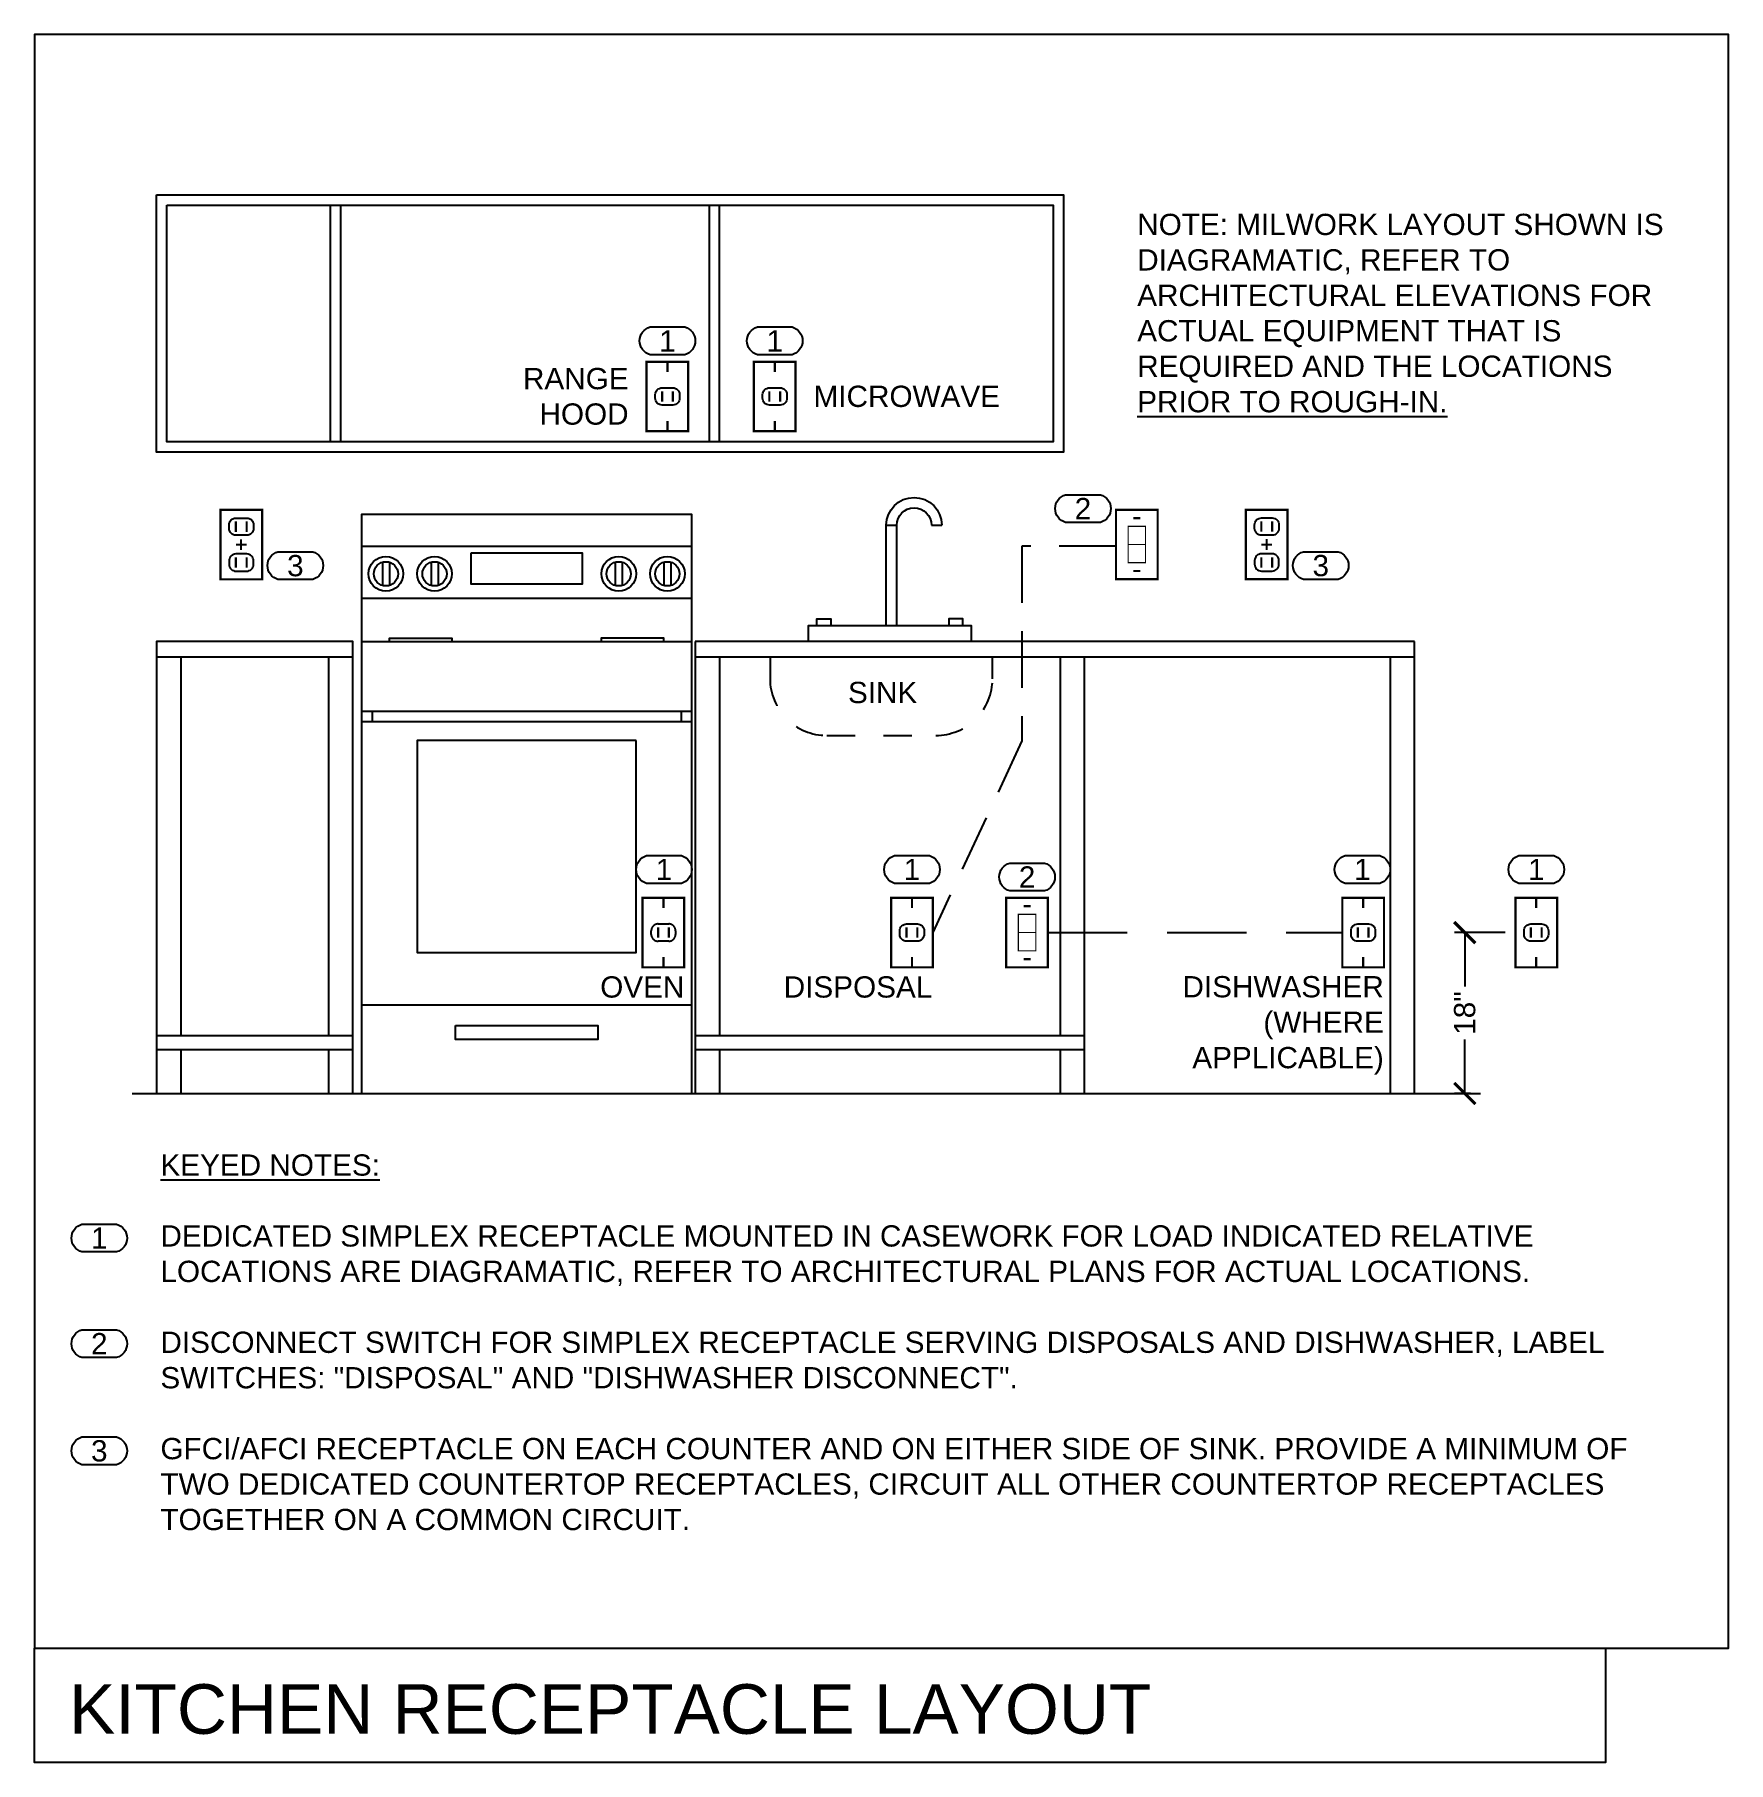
# Model space of a CAD drawing. Header units: inches. Extents: x 0 to 7.47, y 0 to 7.62.
import ezdxf
from ezdxf.enums import TextEntityAlignment as Align

# ---------------------------------------------------------------- set-up
doc = ezdxf.new("R2010")
doc.units = ezdxf.units.IN
doc.header["$MEASUREMENT"] = 0
doc.linetypes.add('Dash', pattern=[0.25, 0.125, -0.125])
doc.linetypes.add('DASHED', pattern=[0.75, 0.5, -0.25])
doc.layers.get('Defpoints').update_dxf_attribs({"color": 8})
for name, color, linetype in [('DIM', 1, 'Continuous'), ('E-SYM', 6, 'Continuous'), ('E-TEXT', 2, 'Continuous')]:
    doc.layers.add(name, color=color, linetype=linetype)
doc.styles.add('GEC', font='arial.ttf')
doc.dimstyles.new('GEC-1', dxfattribs={"dimtxt": 0.09375, "dimasz": 0.09375, "dimexe": 0.045, "dimexo": 0.045, "dimgap": 0.03125, "dimtad": 1, "dimdec": 4, "dimzin": 3, "dimdsep": 46, "dimlunit": 4, "dimtxsty": 'GEC', "dimblk": 'ARCHTICK', "dimcen": 0, "dimclrd": 256, "dimclre": 256, "dimclrt": 256, "dimadec": 0, "dimazin": 0, "dimtfac": 1, "dimtdec": 4, "dimtmove": 2, "dimatfit": 0, "dimldrblk": 'LEADER-ARROW', "dimfxl": 1, "dimfrac": 2, "dimtzin": 3, "dimarcsym": 0})

# ---------------------------------------------------------------- blocks, each defined once
blk = doc.blocks.new('_ArchTick')
at = {"linetype": 'ByBlock', "const_width": 0.15}
blk.add_lwpolyline([(-0.5, -0.5), (0.5, 0.5)], dxfattribs=at)
blk = doc.blocks.new('*D4')
at = {"layer": 'Defpoints', "color": 0, "transparency": 16777216}
for p in [(6.5293, 3.6589), (6.3058, 2.9494), (6.3755, 2.9494)]:
    blk.add_point(p, dxfattribs=at)
at = {"layer": 'DIM', "lineweight": -2, "transparency": 16777216}
for p, q in [((6.4843, 3.6589), (6.2608, 3.6589)), ((6.3058, 3.6589), (6.3058, 3.4213)), ((6.3058, 2.9494), (6.3058, 3.1871)), ((6.3305, 2.9494), (6.2608, 2.9494))]:
    blk.add_line(p, q, dxfattribs=at)
at = {"layer": 'DIM', "lineweight": -2, "transparency": 16777216, "xscale": 0.09375, "yscale": 0.09375, "zscale": 0.09375}
for p, rotation in [((6.3058, 3.6589), 90), ((6.3058, 2.9494), 270)]:
    blk.add_blockref('_ArchTick', p, dxfattribs=dict(at, rotation=rotation))
at = {"layer": 'DIM', "transparency": 16777216, "insert": (6.3058, 3.3042), "char_height": 0.09375, "attachment_point": 5, "rotation": 90, "style": 'GEC'}
blk.add_mtext('18"', dxfattribs=at)
blk = doc.blocks.new('LEADER-ARROW')
at = {"color": 0}
blk.add_line((0, 0), (-1.3, 0), dxfattribs=at)
at = {"color": 0, "const_width": 0.125}
for points in [[(0, 0), (-0.53, 0.53)], [(0, 0), (-0.53, -0.53)]]:
    blk.add_lwpolyline(points, dxfattribs=at)

msp = doc.modelspace()

# ---------------------------------------------------------------- linework, layer by layer
at = {"layer": 'Defpoints'}
for points in [[(0, 0.50333), (7.46834, 0.50333), (7.46834, 7.61833), (0, 7.61833)], [(0, 0.50333), (6.92667, 0.50333), (6.92667, 0), (0, 0)]]:
    msp.add_lwpolyline(points, close=True, dxfattribs=at)
at = {"layer": 'E-SYM'}
for p, q in [((1.30377, 6.86558), (1.30377, 5.8233)), ((1.34984, 5.8233), (1.34984, 6.86558)), ((2.97416, 6.86558), (2.97416, 5.8233)), ((3.02023, 5.8233), (3.02023, 6.86558)), ((1.53358, 5.29198), (1.53358, 5.18941)), ((1.56461, 5.29198), (1.56461, 5.18941)), ((1.74815, 5.29198), (1.74815, 5.18941)), ((1.77918, 5.29198), (1.77918, 5.18941)), ((2.55999, 5.29198), (2.55999, 5.18941)), ((2.59102, 5.29198), (2.59102, 5.18941)), ((2.77456, 5.29198), (2.77456, 5.18941)), ((2.80558, 5.29198), (2.80558, 5.18941)), ((1.44154, 4.94231), (2.89763, 4.94231)), ((6.08433, 4.94171), (2.91283, 4.94171)), ((2.91283, 4.94171), (2.91283, 2.94944)), ((6.08433, 2.94944), (6.08433, 4.94171)), ((4.62904, 2.94944), (4.62904, 4.87277))]:
    msp.add_line(p, q, dxfattribs=at)
for points in [[(0.53751, 6.91137), (4.53717, 6.91137), (4.53717, 5.77751), (0.53751, 5.77751)], [(0.5833, 6.86558), (4.49139, 6.86558), (4.49139, 5.8233), (0.5833, 5.8233)], [(1.92435, 5.33298), (2.41482, 5.33298), (2.41482, 5.19512), (1.92435, 5.19512)], [(2.65249, 4.50548), (1.6871, 4.50548), (1.6871, 3.57088), (2.65249, 3.57088)], [(1.85553, 3.24887), (2.48364, 3.24887), (2.48364, 3.18779), (1.85553, 3.18779)]]:
    msp.add_lwpolyline(points, close=True, dxfattribs=at)
for points in [[(2.71393, 6.32901), (2.86704, 6.32901, -0.7508593), (2.86704, 6.20649), (2.71393, 6.20649, -0.7519022)], [(3.18688, 6.32901), (3.33999, 6.32901, -0.7508593), (3.33999, 6.20649), (3.18688, 6.20649, -0.7519022)], [(2.76678, 6.06071), (2.81404, 6.06071, -0.4142136), (2.84404, 6.03071), (2.84404, 6.01463, -0.4142136), (2.81404, 5.98463), (2.76678, 5.98463, -0.4142136), (2.73678, 6.01463), (2.73678, 6.03071, -0.4142136)], [(3.23973, 6.06071), (3.28699, 6.06071, -0.4142136), (3.31699, 6.03071), (3.31699, 6.01463, -0.4142136), (3.28699, 5.98463), (3.23973, 5.98463, -0.4142136), (3.20973, 6.01463), (3.20973, 6.03071, -0.4142136)], [(4.54592, 5.58951), (4.69903, 5.58951, -0.7508593), (4.69903, 5.46699), (4.54592, 5.46699, -0.7519022)], [(0.88797, 5.4868), (0.93524, 5.4868, -0.4142136), (0.96524, 5.4568), (0.96524, 5.44072, -0.4142136), (0.93524, 5.41072), (0.88797, 5.41072, -0.4142136), (0.85797, 5.44072), (0.85797, 5.4568, -0.4142136)], [(5.40898, 5.48706), (5.45624, 5.48706, -0.4142136), (5.48624, 5.45706), (5.48624, 5.44097, -0.4142136), (5.45624, 5.41097), (5.40898, 5.41097, -0.4142136), (5.37898, 5.44097), (5.37898, 5.45706, -0.4142136)], [(1.07333, 5.33812), (1.22644, 5.33812, -0.7508593), (1.22644, 5.2156), (1.07333, 5.2156, -0.7519022)], [(5.59433, 5.33837), (5.74744, 5.33837, -0.7508593), (5.74744, 5.21585), (5.59433, 5.21585, -0.7519022)], [(0.88797, 5.25241), (0.93524, 5.25241, 0.4142136), (0.96524, 5.28241), (0.96524, 5.2985, 0.4142136), (0.93524, 5.3285), (0.88797, 5.3285, 0.4142136), (0.85797, 5.2985), (0.85797, 5.28241, 0.4142136)], [(5.40898, 5.25267), (5.45624, 5.25267, 0.4142136), (5.48624, 5.28267), (5.48624, 5.29875, 0.4142136), (5.45624, 5.32875), (5.40898, 5.32875, 0.4142136), (5.37898, 5.29875), (5.37898, 5.28267, 0.4142136)], [(2.69855, 3.99831), (2.85166, 3.99831, -0.7508593), (2.85166, 3.87579), (2.69855, 3.87579, -0.7519022)], [(3.79207, 3.99831), (3.94518, 3.99831, -0.7508593), (3.94518, 3.87579), (3.79207, 3.87579, -0.7519022)], [(4.29956, 3.96528), (4.45267, 3.96528, -0.7508593), (4.45267, 3.84277), (4.29956, 3.84277, -0.7519022)], [(5.77791, 3.99831), (5.93103, 3.99831, -0.7508593), (5.93103, 3.87579), (5.77791, 3.87579, -0.7519022)], [(6.5447, 3.99831), (6.69781, 3.99831, -0.7508593), (6.69781, 3.87579), (6.5447, 3.87579, -0.7519022)], [(3.84492, 3.69699), (3.89218, 3.69699, -0.4142136), (3.92218, 3.66699), (3.92218, 3.6509, -0.4142136), (3.89218, 3.6209), (3.84492, 3.6209, -0.4142136), (3.81492, 3.6509), (3.81492, 3.66699, -0.4142136)], [(5.83422, 3.69699), (5.88148, 3.69699, -0.4142136), (5.91148, 3.66699), (5.91148, 3.6509, -0.4142136), (5.88148, 3.6209), (5.83422, 3.6209, -0.4142136), (5.80422, 3.6509), (5.80422, 3.66699, -0.4142136)], [(6.59755, 3.69699), (6.64482, 3.69699, -0.4142136), (6.67482, 3.66699), (6.67482, 3.6509, -0.4142136), (6.64482, 3.6209), (6.59755, 3.6209, -0.4142136), (6.56755, 3.6509), (6.56755, 3.66699, -0.4142136)], [(0.20882, 2.37334), (0.36193, 2.37334, -0.7508593), (0.36193, 2.25082), (0.20882, 2.25082, -0.7519022)], [(0.20882, 1.90754), (0.36193, 1.90754, -0.7508593), (0.36193, 1.78502), (0.20882, 1.78502, -0.7519022)], [(0.20882, 1.43519), (0.36193, 1.43519, -0.7508593), (0.36193, 1.31267), (0.20882, 1.31267, -0.7519022)]]:
    msp.add_lwpolyline(points, format="xyb", close=True, dxfattribs=at)
for points, const_width in [([(2.69848, 6.17592), (2.88234, 6.17592), (2.88234, 5.86942), (2.69848, 5.86942)], 0.01), ([(3.17143, 6.17592), (3.35529, 6.17592), (3.35529, 5.86942), (3.17143, 5.86942)], 0.01), ([(0.81967, 5.52286), (1.00353, 5.52286), (1.00353, 5.21636), (0.81967, 5.21636)], 0.01), ([(4.76797, 5.52311), (4.95183, 5.52311), (4.95183, 5.21662), (4.76797, 5.21662)], 0.01), ([(5.34068, 5.52311), (5.52454, 5.52311), (5.52454, 5.21662), (5.34068, 5.21662)], 0.01), ([(4.82149, 5.4501), (4.89831, 5.4501), (4.89831, 5.28963), (4.82149, 5.28963)], 0.005), ([(3.77662, 3.81219), (3.96048, 3.81219), (3.96048, 3.5057), (3.77662, 3.5057)], 0.01), ([(4.28411, 3.81219), (4.46797, 3.81219), (4.46797, 3.5057), (4.28411, 3.5057)], 0.01), ([(5.76592, 3.81219), (5.94978, 3.81219), (5.94978, 3.5057), (5.76592, 3.5057)], 0.01), ([(6.52925, 3.81219), (6.71311, 3.81219), (6.71311, 3.5057), (6.52925, 3.5057)], 0.01), ([(4.33763, 3.73918), (4.41445, 3.73918), (4.41445, 3.57871), (4.33763, 3.57871)], 0.005)]:
    msp.add_lwpolyline(points, close=True, dxfattribs=dict(at, const_width=const_width))
for points, const_width in [([(2.79041, 6.17592), (2.79041, 6.13031)], 0.01), ([(3.26336, 6.17592), (3.26336, 6.13031)], 0.01), ([(2.76678, 6.04557), (2.76678, 5.99967)], 0.01), ([(2.81404, 6.04557), (2.81404, 5.99967)], 0.01), ([(3.23973, 6.04557), (3.23973, 5.99967)], 0.01), ([(3.28699, 6.04557), (3.28699, 5.99967)], 0.01), ([(2.79041, 5.86942), (2.79041, 5.91503)], 0.01), ([(3.26336, 5.86942), (3.26336, 5.91503)], 0.01), ([(4.8445, 5.48661), (4.87531, 5.48661)], 0.01), ([(0.88797, 5.47166), (0.88797, 5.42576)], 0.01), ([(0.93524, 5.47166), (0.93524, 5.42576)], 0.01), ([(5.40898, 5.47192), (5.40898, 5.42601)], 0.01), ([(5.45624, 5.47192), (5.45624, 5.42601)], 0.01), ([(4.82149, 5.36986), (4.89831, 5.36986)], 0.005), ([(0.88797, 5.26755), (0.88797, 5.31346)], 0.01), ([(0.93524, 5.26755), (0.93524, 5.31346)], 0.01), ([(4.8445, 5.25312), (4.87531, 5.25312)], 0.01), ([(5.40898, 5.26781), (5.40898, 5.31371)], 0.01), ([(5.45624, 5.26781), (5.45624, 5.31371)], 0.01), ([(3.86855, 3.81219), (3.86855, 3.76658)], 0.01), ([(5.85785, 3.81219), (5.85785, 3.76658)], 0.01), ([(6.62118, 3.81219), (6.62118, 3.76658)], 0.01), ([(4.36063, 3.77569), (4.39144, 3.77569)], 0.01), ([(3.84492, 3.68185), (3.84492, 3.63594)], 0.01), ([(3.89218, 3.68185), (3.89218, 3.63594)], 0.01), ([(4.33763, 3.65894), (4.41445, 3.65894)], 0.005), ([(5.83422, 3.68185), (5.83422, 3.63594)], 0.01), ([(5.88148, 3.68185), (5.88148, 3.63594)], 0.01), ([(6.59755, 3.68185), (6.59755, 3.63594)], 0.01), ([(6.64482, 3.68185), (6.64482, 3.63594)], 0.01), ([(3.86855, 3.5057), (3.86855, 3.5513)], 0.01), ([(4.36063, 3.5422), (4.39144, 3.5422)], 0.01), ([(5.85785, 3.5057), (5.85785, 3.5513)], 0.01), ([(6.62118, 3.5057), (6.62118, 3.5513)], 0.01)]:
    msp.add_lwpolyline(points, dxfattribs=dict(at, const_width=const_width))
for points in [[(3.75547, 5.01118), (3.75547, 5.45515, -1), (4.00006, 5.45515, -1)], [(3.80139, 5.01118), (3.80139, 5.45515, -1), (3.95415, 5.45515)]]:
    msp.add_lwpolyline(points, format="xyb", dxfattribs=at)
for points in [[(2.89763, 2.94944), (2.89763, 5.50176), (1.44154, 5.50176), (1.44154, 2.94944)], [(3.75547, 5.45515), (3.80139, 5.45515)], [(3.95415, 5.45515), (4.00006, 5.45515)], [(0.88865, 5.36961), (0.93456, 5.36961)], [(0.9116, 5.34666), (0.9116, 5.39256)], [(1.44154, 5.36321), (2.89763, 5.36321)], [(5.40966, 5.36986), (5.45556, 5.36986)], [(5.43261, 5.34691), (5.43261, 5.39282)], [(1.44154, 5.13331), (2.89763, 5.13331)], [(3.44888, 5.01118), (3.44888, 5.04195), (3.51028, 5.04195), (3.51028, 5.01118)], [(4.09299, 5.01118), (4.09299, 5.04195), (4.03159, 5.04195), (4.03159, 5.01118)], [(1.56458, 4.94231), (1.56458, 4.95735), (1.84028, 4.95735), (1.84028, 4.94231)], [(2.77458, 4.94231), (2.77458, 4.95735), (2.49889, 4.95735), (2.49889, 4.94231)], [(4.13097, 4.94171), (4.13097, 5.01118), (3.4109, 5.01118), (3.4109, 4.94171)], [(1.40349, 2.94944), (1.40349, 4.94171), (0.53753, 4.94171), (0.53753, 2.94944)], [(1.40349, 4.87277), (0.53753, 4.87277)], [(0.64483, 4.87277), (0.64483, 3.2033)], [(1.29619, 4.87277), (1.29619, 3.2033)], [(6.08433, 4.87277), (2.91283, 4.87277)], [(3.02013, 4.87277), (3.02013, 3.2033)], [(4.52174, 4.87277), (4.52174, 3.2033)], [(5.97702, 4.87277), (5.97702, 2.94944)], [(1.44154, 4.63528), (2.89763, 4.63528)], [(1.44154, 4.58945), (2.89763, 4.58945)], [(1.4879, 4.63528), (1.4879, 4.58945)], [(2.85126, 4.63528), (2.85126, 4.58945)], [(1.44154, 3.34096), (2.89763, 3.34096)], [(1.40349, 3.2033), (0.53753, 3.2033)], [(4.62904, 3.2033), (2.91283, 3.2033)], [(1.40349, 3.14156), (0.53753, 3.14156)], [(0.64483, 3.14156), (0.64483, 2.94944)], [(1.29619, 3.14156), (1.29619, 2.94944)], [(4.62904, 3.14156), (2.91283, 3.14156)], [(3.02013, 3.14156), (3.02013, 2.94944)], [(4.52174, 3.14156), (4.52174, 2.94944)], [(0.43037, 2.94944), (6.37553, 2.94944)]]:
    msp.add_lwpolyline(points, dxfattribs=at)
at = {"layer": 'E-SYM', "linetype": 'DASHED', "ltscale": 0.5}
msp.add_lwpolyline([(4.76797, 5.36332), (4.35336, 5.36332), (4.35336, 4.50502), (3.96048, 3.65894)], dxfattribs=at)
at = {"layer": 'E-SYM', "linetype": 'Dash'}
msp.add_lwpolyline([(3.24276, 4.87277), (3.24276, 4.77808, 0.4142136), (3.49276, 4.52808), (3.97354, 4.52808, 0.4142136), (4.22354, 4.77808), (4.22354, 4.87277)], format="xyb", dxfattribs=at)
at = {"layer": 'E-SYM', "linetype": 'Dash', "ltscale": 0.35, "const_width": 0.01}
msp.add_lwpolyline([(2.68068, 3.81219), (2.86454, 3.81219), (2.86454, 3.5057), (2.68068, 3.5057)], close=True, dxfattribs=at)
for points in [[(2.77261, 3.81219), (2.77261, 3.76658)], [(2.74898, 3.68185), (2.74898, 3.63594)], [(2.79625, 3.68185), (2.79625, 3.63594)], [(2.77261, 3.5057), (2.77261, 3.5513)]]:
    msp.add_lwpolyline(points, dxfattribs=at)
at = {"layer": 'E-SYM', "linetype": 'Dash', "ltscale": 0.35}
msp.add_lwpolyline([(2.74898, 3.69699), (2.79625, 3.69699, -0.4142136), (2.82625, 3.66699), (2.82625, 3.6509, -0.4142136), (2.79625, 3.6209), (2.74898, 3.6209, -0.4142136), (2.71898, 3.6509), (2.71898, 3.66699, -0.4142136)], format="xyb", close=True, dxfattribs=at)
at = {"layer": 'E-SYM', "linetype": 'DASHED', "ltscale": 0.7}
msp.add_lwpolyline([(4.46797, 3.65894), (5.76592, 3.65894)], dxfattribs=at)
at = {"layer": 'E-SYM'}
for centre, radius in [((1.5491, 5.2407), 0.07642), ((1.5491, 5.2407), 0.05358), ((1.76366, 5.2407), 0.07642), ((1.76366, 5.2407), 0.05358), ((2.5755, 5.2407), 0.07642), ((2.5755, 5.2407), 0.05358), ((2.79007, 5.2407), 0.07642), ((2.79007, 5.2407), 0.05358)]:
    msp.add_circle(centre, radius, dxfattribs=at)

# ---------------------------------------------------------------- texts
at = {"layer": 'E-TEXT', "style": 'GEC'}
for s, p in [('1', (2.79046, 6.26775)), ('1', (3.2634, 6.26775)), ('2', (4.62245, 5.52825)), ('3', (1.14986, 5.27686)), ('3', (5.67086, 5.27711)), ('SINK', (3.73909, 4.71747)), ('1', (2.77508, 3.93705)), ('1', (3.86859, 3.93705)), ('1', (5.85444, 3.93705)), ('1', (6.62123, 3.93705)), ('2', (4.37609, 3.90403)), ('1', (0.28535, 2.31208)), ('2', (0.28535, 1.84628)), ('3', (0.28535, 1.37393))]:
    msp.add_text(s, height=0.09375, dxfattribs=at).set_placement(p, align=Align.MIDDLE_CENTER)
msp.add_text('KITCHEN RECEPTACLE LAYOUT', height=0.21875, dxfattribs=at).set_placement((0.15234, 0.1262))
at = {"layer": 'E-TEXT', "char_height": 0.09375, "style": 'GEC'}
for s, width, gutter_width, insert, attachment_point in [('NOTE: MILWORK LAYOUT SHOWN IS DIAGRAMATIC, REFER TO ARCHITECTURAL ELEVATIONS FOR ACTUAL EQUIPMENT THAT IS REQUIRED AND THE LOCATIONS\\P{\\LPRIOR TO ROUGH-IN.}', 2.5187694, 2.93449, (4.86171, 6.82807), 1), ('RANGE HOOD', 0.7723958, 0.46875, (2.6191, 6.02267), 6), ('MICROWAVE', 0.7723958, 0.46875, (3.43467, 6.02267), 4), ('OVEN', 0.7723958, 0.46875, (2.86507, 3.41851), 6), ('DISPOSAL', 0.7723958, 0.46875, (3.95812, 3.41851), 6), ('DISHWASHER\\P(WHERE APPLICABLE)', 1.2734461, 0.46875, (5.9488, 3.46702), 3), ('{\\LKEYED NOTES:\\P\\P}DEDICATED SIMPLEX RECEPTACLE MOUNTED IN CASEWORK FOR LOAD INDICATED RELATIVE LOCATIONS ARE DIAGRAMATIC, REFER TO ARCHITECTURAL PLANS FOR ACTUAL LOCATIONS.\\P\\PDISCONNECT SWITCH FOR SIMPLEX RECEPTACLE SERVING DISPOSALS AND DISHWASHER, LABEL SWITCHES: "DISPOSAL" AND "DISHWASHER DISCONNECT".\\P\\PGFCI/AFCI RECEPTACLE ON EACH COUNTER AND ON EITHER SIDE OF SINK. PROVIDE A MINIMUM OF TWO DEDICATED COUNTERTOP RECEPTACLES, CIRCUIT ALL OTHER COUNTERTOP RECEPTACLES TOGETHER ON A COMMON CIRCUIT.', 6.7805062, 2.93449, (0.55496, 2.68087), 1)]:
    msp.add_mtext_dynamic_manual_height_columns(s, width=width, gutter_width=gutter_width, heights=[0], dxfattribs=dict(at, insert=insert, attachment_point=attachment_point))

# ---------------------------------------------------------------- dimensions: what is measured, and where the dimension line sits
at = {"layer": 'DIM'}
dim = msp.add_linear_dim(base=(6.30583, 2.94944), p1=(6.52925, 3.65894), p2=(6.37553, 2.94944), angle=90, text='18"', dimstyle='GEC-1', dxfattribs=at)
dim.commit()
dim.dimension.update_dxf_attribs({"geometry": '*D4', "text_midpoint": (6.30583, 3.30419), "dimtype": 160})

doc.saveas('drawing.dxf')
